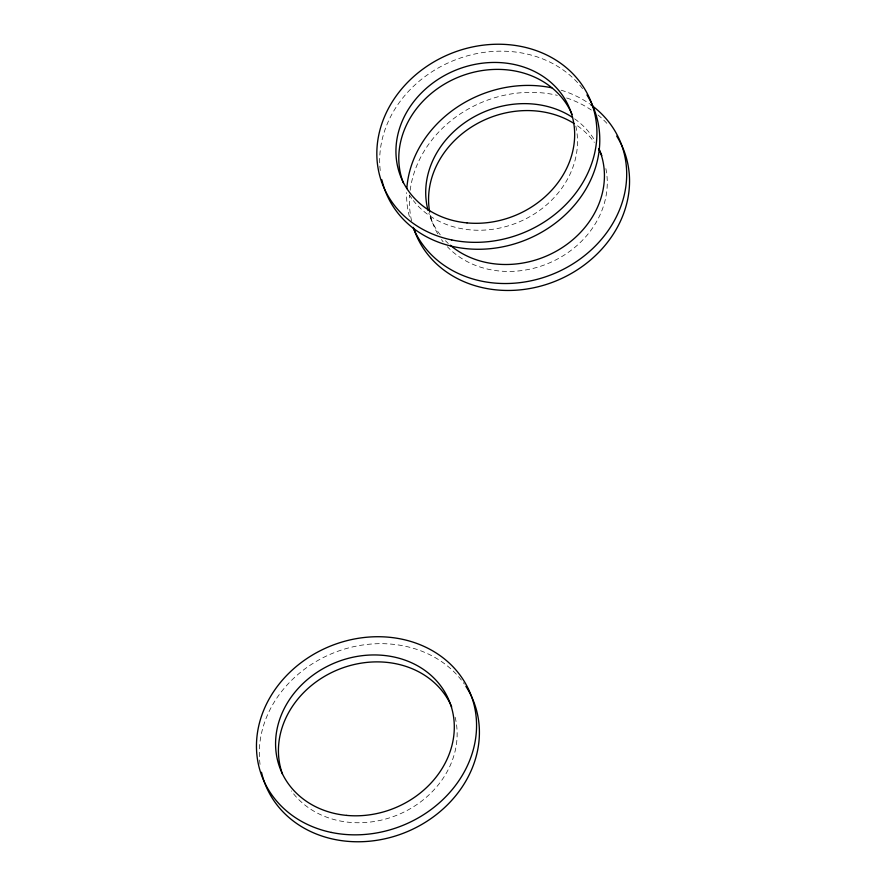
<?xml version="1.0" encoding="UTF-8"?>
<svg xmlns="http://www.w3.org/2000/svg" width="886" height="886" viewBox="0 0 886 886"><rect width="100%" height="100%" fill="white"/><g stroke="black" fill="none" stroke-linecap="round" stroke-linejoin="round"><path stroke-width="0.66" stroke-dasharray="4.43 3.32" d="M430.175 216.992L433.021 223.936M260.052 764.385A112.145 96.685 -22.3 0 1 334.476 652.55A112.145 96.685 -22.3 0 1 464.364 684.092M455.127 717.228A91.059 78.5 -22.3 0 1 400.826 813.547A91.059 78.5 -22.3 0 1 291.35 790.921M380.249 170.544A112.145 96.685 -22.3 0 1 454.839 60.049A112.145 96.685 -22.3 0 1 583.952 90.494M575.811 126.078A91.059 78.5 -22.3 0 1 521.898 220.725A91.059 78.5 -22.3 0 1 413.363 200.613M411.713 198.42A91.059 78.5 -22.3 0 1 409.398 194.998M605.869 168.617A91.059 78.5 -22.3 0 1 554.293 260.672A91.059 78.5 -22.3 0 1 447.375 246.718M443.133 241.812A91.059 78.5 -22.3 0 1 441.483 239.619M437.739 233.826A91.059 78.5 -22.3 0 1 429.71 212.042M577.495 125.801A91.059 78.5 -22.3 0 1 594.351 142.402M448.272 243.473A91.059 78.5 -22.3 0 1 445.425 240.726M440.287 234.868A91.059 78.5 -22.3 0 1 428.835 213.127M574.649 118.857A91.059 78.5 -22.3 0 1 594.55 140.054M409.387 216.594A112.145 96.685 -22.3 0 1 406.619 192.605M561.159 90.195A112.145 96.685 -22.3 0 1 589.589 103.872M411.602 220.968A112.145 96.685 -22.3 0 1 409.664 195.485M410.174 190.324A112.145 96.685 -22.3 0 1 557.327 95.345M566.641 97.969A112.145 96.685 -22.3 0 1 591.294 110.019M597.961 114.981A112.145 96.685 -22.3 0 1 607.774 124.317"/><path stroke-width="1.33" d="M465.859 686.318A112.145 96.685 -22.3 0 1 407.095 831.732A112.145 96.685 -22.3 0 1 261.481 772.271M282.424 773.965A91.059 78.5 -22.3 0 1 339.172 669.207A91.059 78.5 -22.3 0 1 451.672 706.862M586.942 94.935A112.145 96.685 -22.3 0 1 526.749 239.53A112.145 96.685 -22.3 0 1 381.844 179.769M403.252 182.737A91.059 78.5 -22.3 0 1 458.804 77.004A91.059 78.5 -22.3 0 1 572.035 114.36M429.71 212.042A91.059 78.5 -22.3 0 1 473.135 125.978A91.059 78.5 -22.3 0 1 574.183 123.575M598.781 149.391A91.059 78.5 -22.3 0 1 601.793 155.559M598.947 148.615A91.059 78.5 -22.3 0 1 562.211 247.615A91.059 78.5 -22.3 0 1 450.265 245.223M428.071 210.491A91.059 78.5 -22.3 0 1 468.218 120.341A91.059 78.5 -22.3 0 1 572.456 117.362M590.718 104.67A112.145 96.685 -22.3 0 1 577.982 260.528A112.145 96.685 -22.3 0 1 413.275 227.979M406.818 188.541A112.145 96.685 -22.3 0 1 551.779 87.814M616.711 136.134A112.145 96.685 -22.3 0 1 560.052 279.201A112.145 96.685 -22.3 0 1 413.352 227.381M331.364 832.441A112.145 96.685 -22.3 0 0 474.398 706.231A112.145 96.685 -22.3 0 0 293.764 668.664A112.145 96.685 -22.3 0 0 331.364 832.441M346.636 815.397A91.059 78.5 -22.3 0 0 449.833 702.454A91.059 78.5 -22.3 0 0 298.338 688.278A91.059 78.5 -22.3 0 0 346.636 815.397M467 222.895A91.059 78.5 -22.3 0 0 570.196 109.953A91.059 78.5 -22.3 0 0 418.701 95.777A91.059 78.5 -22.3 0 0 467 222.895M451.727 239.94A112.145 96.685 -22.3 0 0 594.761 113.729A112.145 96.685 -22.3 0 0 414.127 76.174A112.145 96.685 -22.3 0 0 451.727 239.94"/></g></svg>
